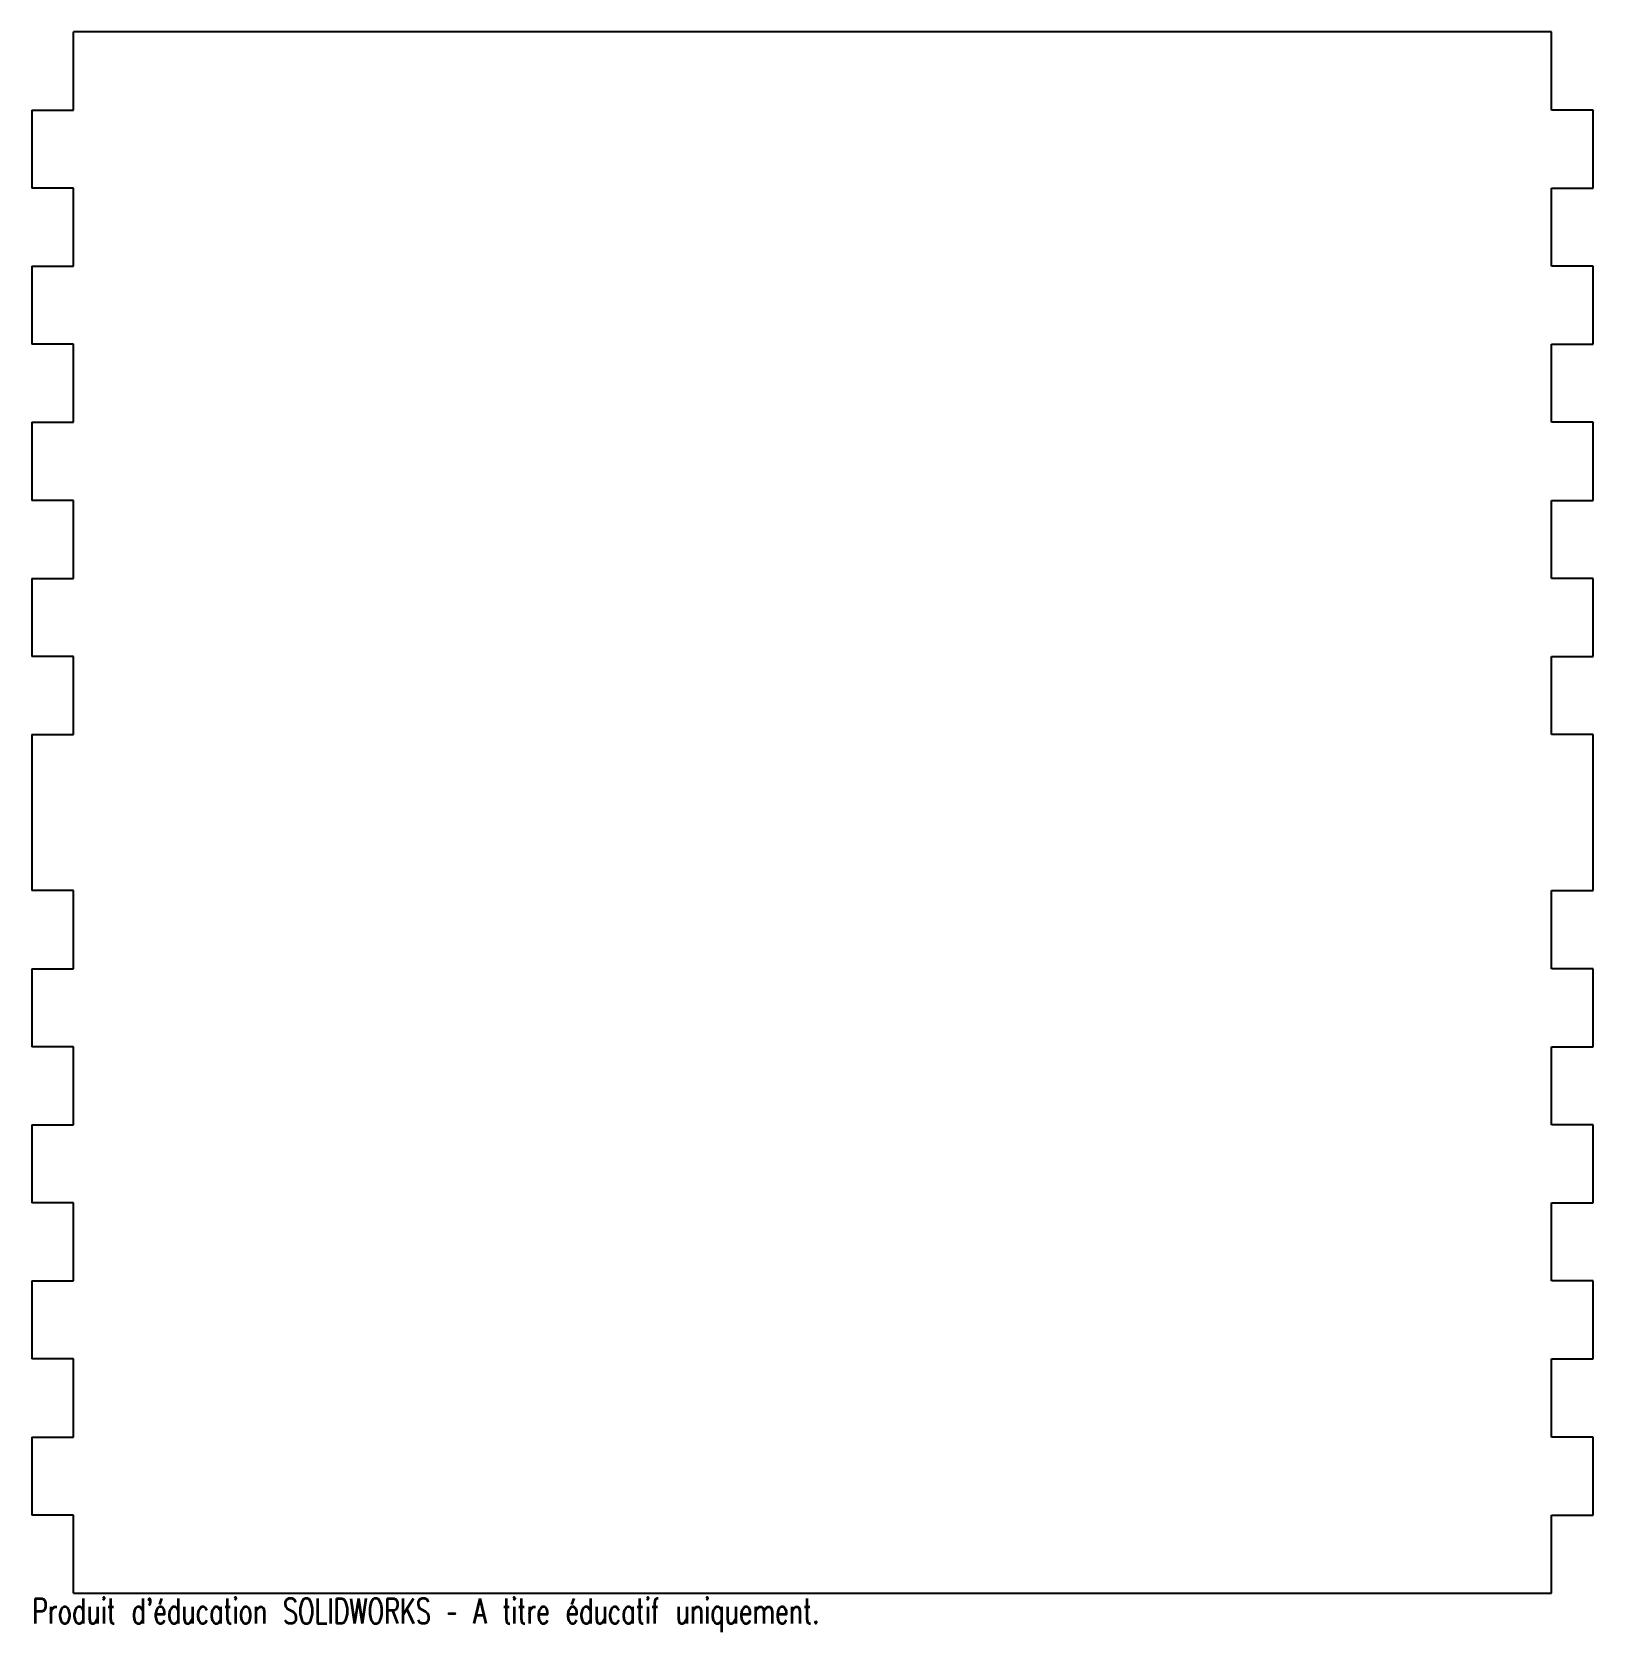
# Model space of a CAD drawing. Header units: millimetres. Extents: x -150 to 150, y -157 to 150.
import ezdxf

# ---------------------------------------------------------------- set-up
doc = ezdxf.new("R2010")
doc.units = ezdxf.units.MM
doc.styles.add('SLDTEXTSTYLE0', font='TXT', dxfattribs={"width": 0.7, "bigfont": 'bigfont'})

msp = doc.modelspace()

# ---------------------------------------------------------------- linework, layer by layer
at = {"color": 7, "linetype": 'Continuous', "lineweight": 25}
for p, q in [((-142, 135), (-142, 150)), ((142, 150), (-142, 150)), ((142, 135), (142, 150)), ((-150, 135), (-142, 135)), ((-150, 135), (-150, 120)), ((150, 135), (142, 135)), ((150, 120), (150, 135)), ((-142, 120), (-150, 120)), ((-142, 105), (-142, 120)), ((142, 120), (150, 120)), ((142, 105), (142, 120)), ((-150, 105), (-142, 105)), ((-150, 105), (-150, 90)), ((150, 105), (142, 105)), ((150, 90), (150, 105)), ((-142, 90), (-150, 90)), ((-142, 75), (-142, 90)), ((142, 90), (150, 90)), ((142, 75), (142, 90)), ((-150, 75), (-142, 75)), ((-150, 75), (-150, 60)), ((150, 75), (142, 75)), ((150, 60), (150, 75)), ((-142, 60), (-150, 60)), ((-142, 45), (-142, 60)), ((142, 60), (150, 60)), ((142, 45), (142, 60)), ((-150, 45), (-142, 45)), ((-150, 45), (-150, 30)), ((150, 45), (142, 45)), ((150, 30), (150, 45)), ((-142, 30), (-150, 30)), ((-142, 15), (-142, 30)), ((142, 30), (150, 30)), ((142, 15), (142, 30)), ((-150, 15), (-142, 15)), ((-150, 15), (-150, -15)), ((150, 15), (142, 15)), ((150, -15), (150, 15)), ((-142, -15), (-150, -15)), ((-142, -30), (-142, -15)), ((142, -15), (150, -15)), ((142, -30), (142, -15)), ((-150, -30), (-142, -30)), ((-150, -30), (-150, -45)), ((150, -30), (142, -30)), ((150, -45), (150, -30)), ((-142, -45), (-150, -45)), ((-142, -60), (-142, -45)), ((142, -45), (150, -45)), ((142, -60), (142, -45)), ((-150, -60), (-142, -60)), ((-150, -60), (-150, -75)), ((150, -60), (142, -60)), ((150, -75), (150, -60)), ((-142, -75), (-150, -75)), ((-142, -90), (-142, -75)), ((142, -75), (150, -75)), ((142, -90), (142, -75)), ((-150, -90), (-142, -90)), ((-150, -90), (-150, -105)), ((150, -90), (142, -90)), ((150, -105), (150, -90)), ((-142, -105), (-150, -105)), ((-142, -120), (-142, -105)), ((142, -105), (150, -105)), ((142, -120), (142, -105)), ((-150, -120), (-142, -120)), ((-150, -120), (-150, -135)), ((150, -120), (142, -120)), ((150, -135), (150, -120)), ((-142, -135), (-150, -135)), ((-142, -150), (-142, -135)), ((142, -135), (150, -135)), ((142, -150), (142, -135)), ((-142, -150), (142, -150))]:
    msp.add_line(p, q, dxfattribs=at)

# ---------------------------------------------------------------- texts
at = {"color": 7, "linetype": 'Continuous', "insert": (-150, -151.02), "char_height": 4.8336, "attachment_point": 1, "style": 'SLDTEXTSTYLE0'}
msp.add_mtext("Produit d'éducation SOLIDWORKS – A titre éducatif uniquement.", dxfattribs=at)

doc.saveas('drawing.dxf')
